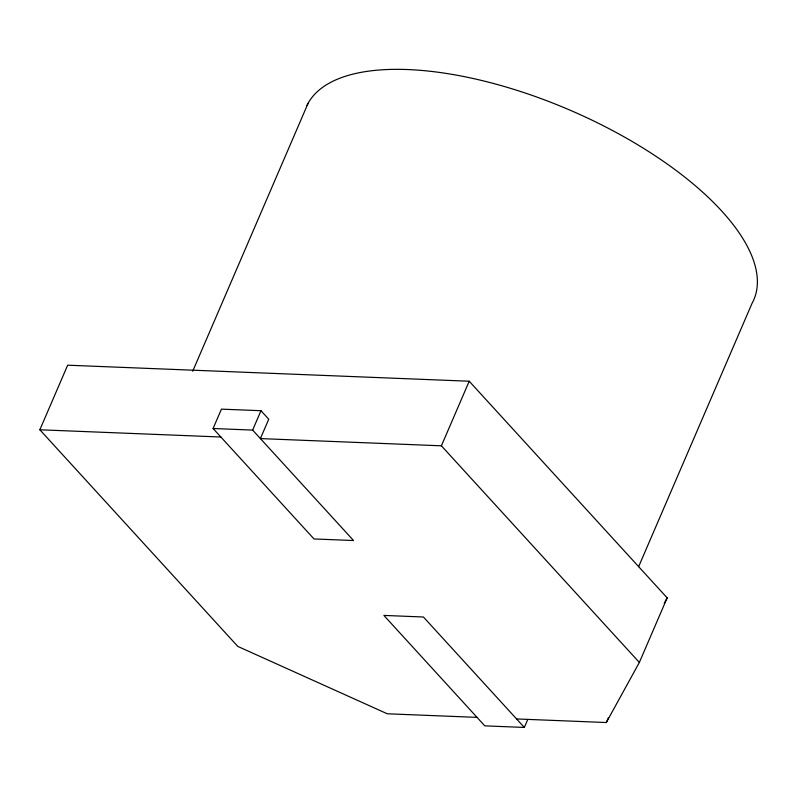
<?xml version="1.0" encoding="UTF-8"?>
<svg xmlns="http://www.w3.org/2000/svg" width="797" height="797" viewBox="0 0 797 797"><rect width="100%" height="100%" fill="white"/><g stroke="black" fill="none" stroke-linecap="round" stroke-linejoin="round"><path stroke-width="1.2" d="M477.024 717.37L387.282 713.783L237.805 646.417L39.85 429.782L67.665 365.195L469.214 381.225L667.169 597.87L639.353 662.456L606.308 722.53L516.576 718.944M192.715 371.193L308.07 103.341M213.088 428.507L252.639 430.091L353.549 540.535L314.008 538.951L213.088 428.507L221.436 409.14L260.978 410.714L268.748 419.212L260.4 438.589L441.399 445.812L639.353 662.456M252.639 430.091L260.978 410.714M441.399 445.812L469.214 381.225M524.336 727.442L423.416 616.998L383.875 615.414L484.785 725.858L524.336 727.442L527.773 719.462M638.626 566.687L752.019 303.398A243.633 101.418 23.3 0 0 576.49 112.985A243.633 101.418 23.3 0 0 306.975 105.473M606.308 722.53L608.26 717.997M664.22 603.229L667.169 597.87M39.85 429.782L220.849 437.005"/></g></svg>
